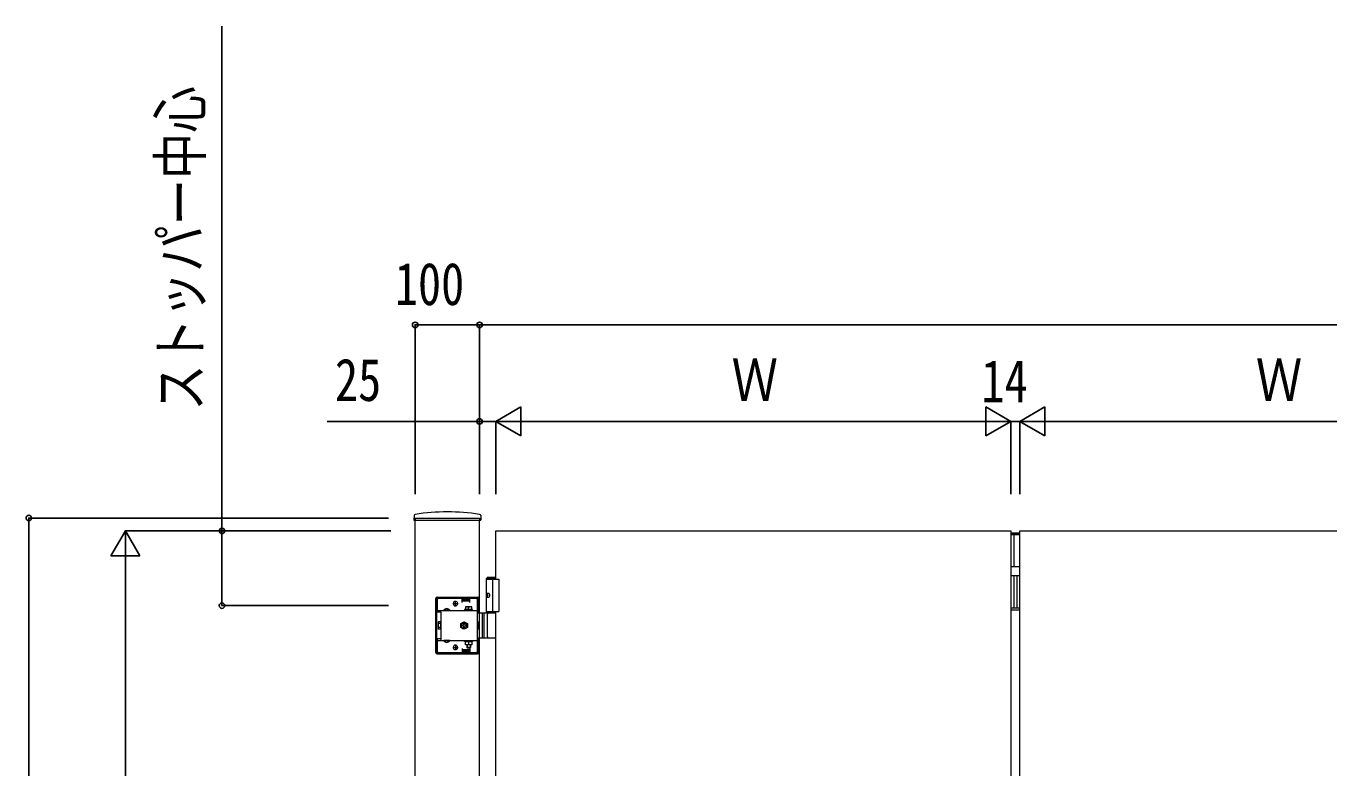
# Model space of a CAD drawing. Units: millimetres, scale not verified. Extents: x -6308 to 6308, y -4455 to 4455.
# Drawn here: x -634 to 1389, y 1766 to 2919 of the extents above; entities that cross this region are included whole.
import ezdxf
from ezdxf.enums import TextEntityAlignment as Align

# ---------------------------------------------------------------- set-up
doc = ezdxf.new("R2010")
doc.units = ezdxf.units.MM
doc.header["$LTSCALE"] = 20
doc.layers.add('0-3_YKK_A1', color=4, linetype='Continuous', lineweight=18)
doc.layers.add('0-4_YKK_D', color=6, linetype='Continuous')
doc.styles.add('ＭＳ ゴシック', font='')
doc.styles.get('ＭＳ ゴシック').set_extended_font_data('MS Gothic')

msp = doc.modelspace()

# ---------------------------------------------------------------- linework, layer by layer
at = {"layer": '0-3_YKK_A1'}
for p, q in [((-31.22, 2158.19), (-31.57, 2151.53)), ((-31.07, 2151), (72.13, 2151)), ((-29.47, 2154.5), (-29.47, 2151)), ((-29.47, 854.5), (-29.47, 2151)), ((70.53, 854.5), (70.53, 2151)), ((72.28, 2158.19), (72.63, 2151.53)), ((95.53, 2059.5), (95.53, 2134.5)), ((895.53, 2131.5), (909.53, 2131.5)), ((895.53, 2130.5), (909.53, 2130.5)), ((909.53, 2128.5), (895.53, 2128.5)), ((900.53, 2078.5), (900.53, 2128.5)), ((909.53, 2078.5), (895.53, 2078.5)), ((909.53, 2064.5), (895.53, 2064.5)), ((900.53, 2014.5), (900.53, 2064.5)), ((905.53, 2014.5), (905.53, 2064.5)), ((83.03, 2062.5), (81.03, 2060.5)), ((81.03, 2006.5), (81.03, 2060.5)), ((81.03, 2060.5), (95.53, 2060.5)), ((83.03, 2062.5), (95.53, 2062.5)), ((90.53, 2059.5), (90.53, 2009.5)), ((2.53, 1945.5), (2.53, 2029.5)), ((4.03, 1945.5), (4.03, 2029.5)), ((4.53, 2031.5), (67.53, 2031.5)), ((4.53, 2030), (67.53, 2030)), ((4.53, 2026.5), (4.53, 2008.2)), ((43.53, 2029.5), (7.53, 2029.5)), ((33.03, 2017.5), (33.03, 2025.5)), ((43.53, 2023), (43.53, 2029.5)), ((55.53, 2028.5), (43.53, 2028.5)), ((55.53, 2025.5), (43.53, 2025.5)), ((44.53, 2027), (44.53, 2030)), ((44.53, 2027), (54.53, 2027)), ((54.53, 2027), (54.53, 2030)), ((55.53, 2023), (55.53, 2029.5)), ((64.53, 2029.5), (55.53, 2029.5)), ((59.03, 2030), (59.03, 2031.5)), ((67.03, 2030), (67.03, 2031.5)), ((67.53, 1948.5), (67.53, 2026.5)), ((68.03, 2006.5), (68.03, 2029.5)), ((69.53, 2006.5), (69.53, 2029.5)), ((82.33, 2036.6), (81.73, 2036.6)), ((82.33, 2032.4), (81.73, 2032.4)), ((83.34, 2034.92), (82.75, 2034.92)), ((83.34, 2034.08), (82.75, 2034.08)), ((4.53, 2010.7), (67.53, 2010.7)), ((10.53, 2008.2), (4.53, 2008.2)), ((10.53, 2008.2), (10.53, 2010.7)), ((10.53, 2008.2), (10.53, 1966.8)), ((14.78, 2011.21), (14.78, 2010.7)), ((24.28, 2011.21), (14.78, 2011.21)), ((24.28, 2010.7), (14.78, 2010.7)), ((17.18, 2013.2), (18.38, 2010.73)), ((18.38, 2010.73), (19.53, 2010.12)), ((20.67, 2010.73), (19.53, 2010.12)), ((21.88, 2013.2), (20.67, 2010.73)), ((24.28, 2011.21), (24.28, 2010.7)), ((29.03, 2021.5), (37.03, 2021.5)), ((29.78, 2021.25), (29.78, 2021.75)), ((36.28, 2021.25), (36.28, 2021.75)), ((47.28, 2012.3), (47.28, 2010.7)), ((59.78, 2012.3), (47.28, 2012.3)), ((47.28, 2010.7), (59.78, 2010.7)), ((48.53, 2016.3), (48.53, 2012.3)), ((58.53, 2016.3), (48.53, 2016.3)), ((48.53, 2012.3), (58.53, 2012.3)), ((53.53, 2012.3), (53.53, 2015.87)), ((58.53, 2012.3), (58.53, 2016.3)), ((59.78, 2010.7), (59.78, 2012.3)), ((70.53, 2006.5), (67.53, 2006.5)), ((68.03, 2008.2), (69.53, 2008.2)), ((95.53, 2006.5), (70.53, 2006.5)), ((74.53, 2006.5), (74.53, 1968.5)), ((77.03, 2006.5), (77.03, 1968.5)), ((81.03, 2009.5), (100.53, 2009.5)), ((82.72, 1970), (82.72, 2005)), ((95.53, 1059.5), (95.53, 2009.5)), ((909.53, 2014.5), (895.53, 2014.5)), ((909.53, 2011.5), (895.53, 2011.5)), ((6.23, 1992.5), (6.68, 1993.27)), ((6.23, 1992.5), (6.23, 1982.5)), ((10.23, 1993.27), (6.68, 1993.27)), ((10.23, 1990.39), (6.68, 1990.39)), ((10.23, 1984.61), (6.68, 1984.61)), ((10.23, 1981.73), (10.23, 1993.27)), ((10.23, 1991.4), (10.53, 1991.4)), ((10.23, 1983.6), (10.23, 1991.4)), ((10.23, 1983.6), (10.53, 1983.6)), ((41.53, 1990.39), (46.53, 1993.27)), ((41.53, 1984.61), (41.53, 1990.39)), ((46.53, 1981.73), (41.53, 1984.61)), ((43.38, 1988.1), (44.62, 1988.1)), ((43.38, 1986.9), (43.38, 1988.1)), ((44.62, 1986.9), (43.38, 1986.9)), ((45.93, 1989.41), (45.93, 1990.65)), ((45.93, 1990.65), (47.13, 1990.65)), ((46.53, 1993.27), (51.53, 1990.39)), ((51.53, 1984.61), (46.53, 1981.73)), ((47.13, 1990.65), (47.13, 1989.41)), ((47.13, 1985.59), (47.13, 1984.35)), ((49.68, 1986.9), (48.44, 1986.9)), ((51.53, 1990.39), (51.53, 1984.61)), ((10.53, 1966.8), (4.53, 1966.8)), ((4.53, 1966.8), (4.53, 1948.5)), ((4.53, 1964.3), (67.53, 1964.3)), ((6.23, 1982.5), (6.68, 1981.73)), ((10.23, 1981.73), (6.68, 1981.73)), ((10.53, 1966.8), (10.53, 1964.3)), ((24.28, 1964.3), (14.78, 1964.3)), ((14.78, 1963.79), (14.78, 1964.3)), ((24.28, 1963.79), (14.78, 1963.79)), ((17.18, 1961.8), (18.38, 1964.27)), ((18.38, 1964.27), (19.53, 1964.88)), ((20.67, 1964.27), (19.53, 1964.88)), ((21.88, 1961.8), (20.67, 1964.27)), ((24.28, 1963.79), (24.28, 1964.3)), ((47.28, 1964.3), (59.78, 1964.3)), ((47.28, 1962.7), (47.28, 1964.3)), ((59.78, 1962.7), (47.28, 1962.7)), ((48.53, 1957.7), (48.53, 1962.7)), ((48.53, 1962.7), (58.53, 1962.7)), ((50.33, 1964.3), (50.33, 1962.7)), ((53.53, 1962.7), (53.53, 1958.13)), ((56.73, 1964.3), (56.73, 1962.7)), ((58.53, 1962.7), (58.53, 1957.7)), ((59.78, 1964.3), (59.78, 1962.7)), ((67.53, 1968.5), (70.53, 1968.5)), ((68.03, 1945.5), (68.03, 1968.5)), ((68.03, 1966.8), (69.53, 1966.8)), ((69.53, 1945.5), (69.53, 1968.5)), ((70.53, 1968.5), (95.53, 1968.5)), ((4.53, 1945), (67.53, 1945)), ((4.53, 1943.5), (67.53, 1943.5)), ((7.53, 1945.5), (43.53, 1945.5)), ((29.03, 1953.5), (37.03, 1953.5)), ((29.78, 1953.75), (29.78, 1953.25)), ((33.03, 1957.5), (33.03, 1949.5)), ((36.28, 1953.75), (36.28, 1953.25)), ((43.53, 1952), (43.53, 1945.5)), ((55.53, 1949.5), (43.53, 1949.5)), ((55.53, 1946.5), (43.53, 1946.5)), ((44.53, 1948), (44.53, 1945)), ((44.53, 1948), (54.53, 1948)), ((58.53, 1957.7), (48.53, 1957.7)), ((50.53, 1957.7), (50.53, 1953.3)), ((50.53, 1953.3), (51.53, 1952.3)), ((56.53, 1953.3), (50.53, 1953.3)), ((51.07, 1957.7), (51.07, 1952.76)), ((55.53, 1952.3), (51.53, 1952.3)), ((54.53, 1948), (54.53, 1945)), ((56.53, 1953.3), (55.53, 1952.3)), ((55.53, 1952), (55.53, 1945.5)), ((55.53, 1945.5), (64.53, 1945.5)), ((55.99, 1957.7), (55.99, 1952.76)), ((56.53, 1957.7), (56.53, 1953.3)), ((59.03, 1943.5), (59.03, 1945)), ((67.03, 1943.5), (67.03, 1945))]:
    msp.add_line(p, q, dxfattribs=at)
for points in [[(-29.47, 2154.5), (70.53, 2154.5), (70.53, 2151)], [(95.53, 2134.5), (895.53, 2134.5), (895.53, 934.5), (95.53, 934.5), (95.53, 1009.5)], [(81.03, 2059.5), (100.53, 2059.5), (100.53, 2009.5)], [(81.62, 2035.76), (81.59, 2035.6), (81.54, 2035.44), (81.48, 2035.29), (81.4, 2035.17), (81.3, 2035.06), (81.24, 2035.01)], [(81.24, 2033.99), (81.3, 2033.94), (81.4, 2033.83), (81.48, 2033.71), (81.54, 2033.56), (81.59, 2033.4), (81.62, 2033.24)], [(82.75, 2034.92), (82.63, 2034.94), (82.53, 2034.98), (82.43, 2035.06), (82.34, 2035.17), (82.27, 2035.29), (82.23, 2035.44), (82.21, 2035.6), (82.21, 2035.76)], [(82.21, 2033.24), (82.21, 2033.4), (82.23, 2033.56), (82.27, 2033.71), (82.34, 2033.83), (82.43, 2033.94), (82.53, 2034.02), (82.63, 2034.06), (82.75, 2034.08)], [(47.13, 1984.35), (45.93, 1984.35), (45.93, 1985.59)], [(48.44, 1988.1), (49.68, 1988.1), (49.68, 1986.9)], [(67.53, 1982.4), (69.53, 1982.4), (69.53, 1992.6), (67.53, 1992.6)]]:
    msp.add_lwpolyline(points, dxfattribs=at)
msp.add_lwpolyline([(909.53, 2134.5), (1709.53, 2134.5), (1709.53, 934.5), (909.53, 934.5)], close=True, dxfattribs=at)
for centre, radius, start, end in [((-31.07, 2151.5), 0.5, 177, 270), ((-29.22, 2158.08), 2, 99.0011, 177), ((20.53, 1844), 320, 80.9989, 99.0011), ((70.28, 2158.08), 2, 3, 80.9989), ((72.13, 2151.5), 0.5, 270, 3), ((4.53, 2029.5), 2, 90, 180), ((4.53, 2029.5), 0.5, 90, 180), ((7.53, 2026.5), 3, 90, 180), ((33.03, 2021.75), 3.25, 0, 180), ((64.53, 2026.5), 3, 0, 90), ((67.53, 2029.5), 2, 0, 90), ((67.53, 2029.5), 0.5, 0, 90), ((19.53, 2007.93), 5.77, 34.65097, 145.34903), ((33.03, 2021.25), 3.25, 180, 0), ((51.03, 2008.87), 7.43, 70.34714, 109.65286), ((56.03, 2008.87), 7.43, 70.34714, 109.65286), ((84.22, 2005), 1.5, 90, 180), ((8.79, 1991.83), 2.56, 145.61575, 214.38425), ((15.78, 1987.5), 9.55, 162.41205, 197.58795), ((8.79, 1983.17), 2.56, 145.61575, 214.38425), ((46.53, 1987.5), 5, 103.11701, 349.84078), ((46.53, 1987.5), 4.3, 96.72822, 356.22957), ((44.62, 1989.41), 1.31, 270, 0), ((44.62, 1985.59), 1.31, 0, 90), ((46.53, 1987.5), 5, 349.84078, 103.11701), ((46.53, 1987.5), 4.3, 356.22957, 96.72822), ((48.44, 1989.41), 1.31, 180, 270), ((48.44, 1985.59), 1.31, 90, 180), ((19.53, 1967.07), 5.77, 214.65097, 325.34903), ((84.22, 1970), 1.5, 180, 270), ((4.53, 1945.5), 2, 180, 270), ((4.53, 1945.5), 0.5, 180, 270), ((7.53, 1948.5), 3, 180, 270), ((33.03, 1953.75), 3.25, 0, 180), ((33.03, 1953.25), 3.25, 180, 0), ((51.03, 1965.13), 7.43, 250.34714, 289.65286), ((56.03, 1965.13), 7.43, 250.34714, 289.65286), ((64.53, 1948.5), 3, 270, 0), ((67.53, 1945.5), 0.5, 270, 0), ((67.53, 1945.5), 2, 270, 0)]:
    msp.add_arc(centre, radius, start, end, dxfattribs=at)
msp.add_ellipse((83.69, 2034.5), major_axis=(0, -3.5), ratio=0.707107, dxfattribs=at)
for centre, start_param, end_param in [((87.92, 2034.5), 1.3352921, 1.4303349), ((87.92, 2034.5), 1.7112577, 1.8063006), ((88.51, 2034.5), 1.3352921, 1.4303349), ((88.51, 2034.5), 1.7112577, 1.8063006), ((89.7, 2034.5), 1.5241127, 1.6174799)]:
    msp.add_ellipse(centre, major_axis=(0, 9), ratio=0.707107, start_param=start_param, end_param=end_param, dxfattribs=at)
at = {"layer": '0-4_YKK_D'}
for p, q in [((-29.47, 2191.62), (-29.47, 2455.5)), ((70.53, 2454.5), (-29.47, 2454.5)), ((70.53, 2191.62), (70.53, 2455.5)), ((70.53, 2191.62), (70.53, 2455.5)), ((70.53, 2454.5), (3354.53, 2454.5)), ((95.53, 2304.5), (134.5, 2327)), ((134.5, 2282), (134.5, 2327)), ((895.53, 2304.5), (856.56, 2327)), ((856.56, 2327), (856.56, 2282)), ((909.53, 2304.5), (948.5, 2327)), ((948.5, 2282), (948.5, 2327)), ((70.53, 2191.62), (70.53, 2305.5)), ((95.53, 2191.62), (95.53, 2305.5)), ((95.53, 2191.62), (95.53, 2305.5)), ((95.53, 2304.5), (134.5, 2282)), ((95.53, 2304.5), (173.47, 2304.5)), ((850.53, 2304.5), (140.53, 2304.5)), ((895.53, 2304.5), (817.59, 2304.5)), ((895.53, 2304.5), (856.56, 2282)), ((895.53, 2304.5), (878.53, 2304.5)), ((895.53, 2191.62), (895.53, 2305.5)), ((895.53, 2191.62), (895.53, 2305.5)), ((909.53, 2304.5), (895.53, 2304.5)), ((909.53, 2191.62), (909.53, 2305.5)), ((909.53, 2191.62), (909.53, 2305.5)), ((909.53, 2304.5), (926.53, 2304.5)), ((909.53, 2304.5), (948.5, 2282)), ((909.53, 2304.5), (987.47, 2304.5)), ((1664.53, 2304.5), (954.53, 2304.5)), ((-70.85, 2154.5), (-630.47, 2154.5)), ((-629.47, 2154.5), (-629.47, 854.5)), ((-479.47, 2134.5), (-501.97, 2095.53)), ((-70.85, 2134.5), (-480.47, 2134.5)), ((-479.47, 2134.5), (-456.97, 2095.53)), ((-479.47, 2134.5), (-479.47, 2056.56)), ((-67.37, 2134.5), (-330.47, 2134.5)), ((-501.97, 2095.53), (-456.97, 2095.53)), ((-479.47, 2089.5), (-479.47, 979.5)), ((-70.85, 2018.38), (-330.47, 2018.38))]:
    msp.add_line(p, q, dxfattribs=at)
for points in [[(-329.47, 2018.38), (-329.47, 2134.5), (-329.47, 2918.72)], [(95.53, 2304.5), (70.53, 2304.5), (-166.05, 2304.5)]]:
    msp.add_lwpolyline(points, dxfattribs=at)
for centre in [(-29.47, 2454.5), (70.53, 2454.5), (70.53, 2454.5), (70.53, 2304.5), (-629.47, 2154.5), (-329.47, 2134.5), (-329.47, 2018.38)]:
    msp.add_circle(centre, 4.25, dxfattribs=at)

# ---------------------------------------------------------------- texts
at = {"layer": '0-4_YKK_D', "style": 'ＭＳ ゴシック', "width": 0.8}
msp.add_text('ストッパー中心', height=65.98, rotation=90, dxfattribs=at).set_placement((-341.47, 2321.12), align=Align.BOTTOM_LEFT)
for s, p in [('100', (-61.07, 2465.5)), ('25', (-154.05, 2316.5)), ('Ｗ', (461.93, 2316.5)), ('14', (849.73, 2314.5)), ('Ｗ', (1275.93, 2316.5))]:
    msp.add_text(s, height=65.98, dxfattribs=at).set_placement(p, align=Align.BOTTOM_LEFT)

doc.saveas('drawing.dxf')
